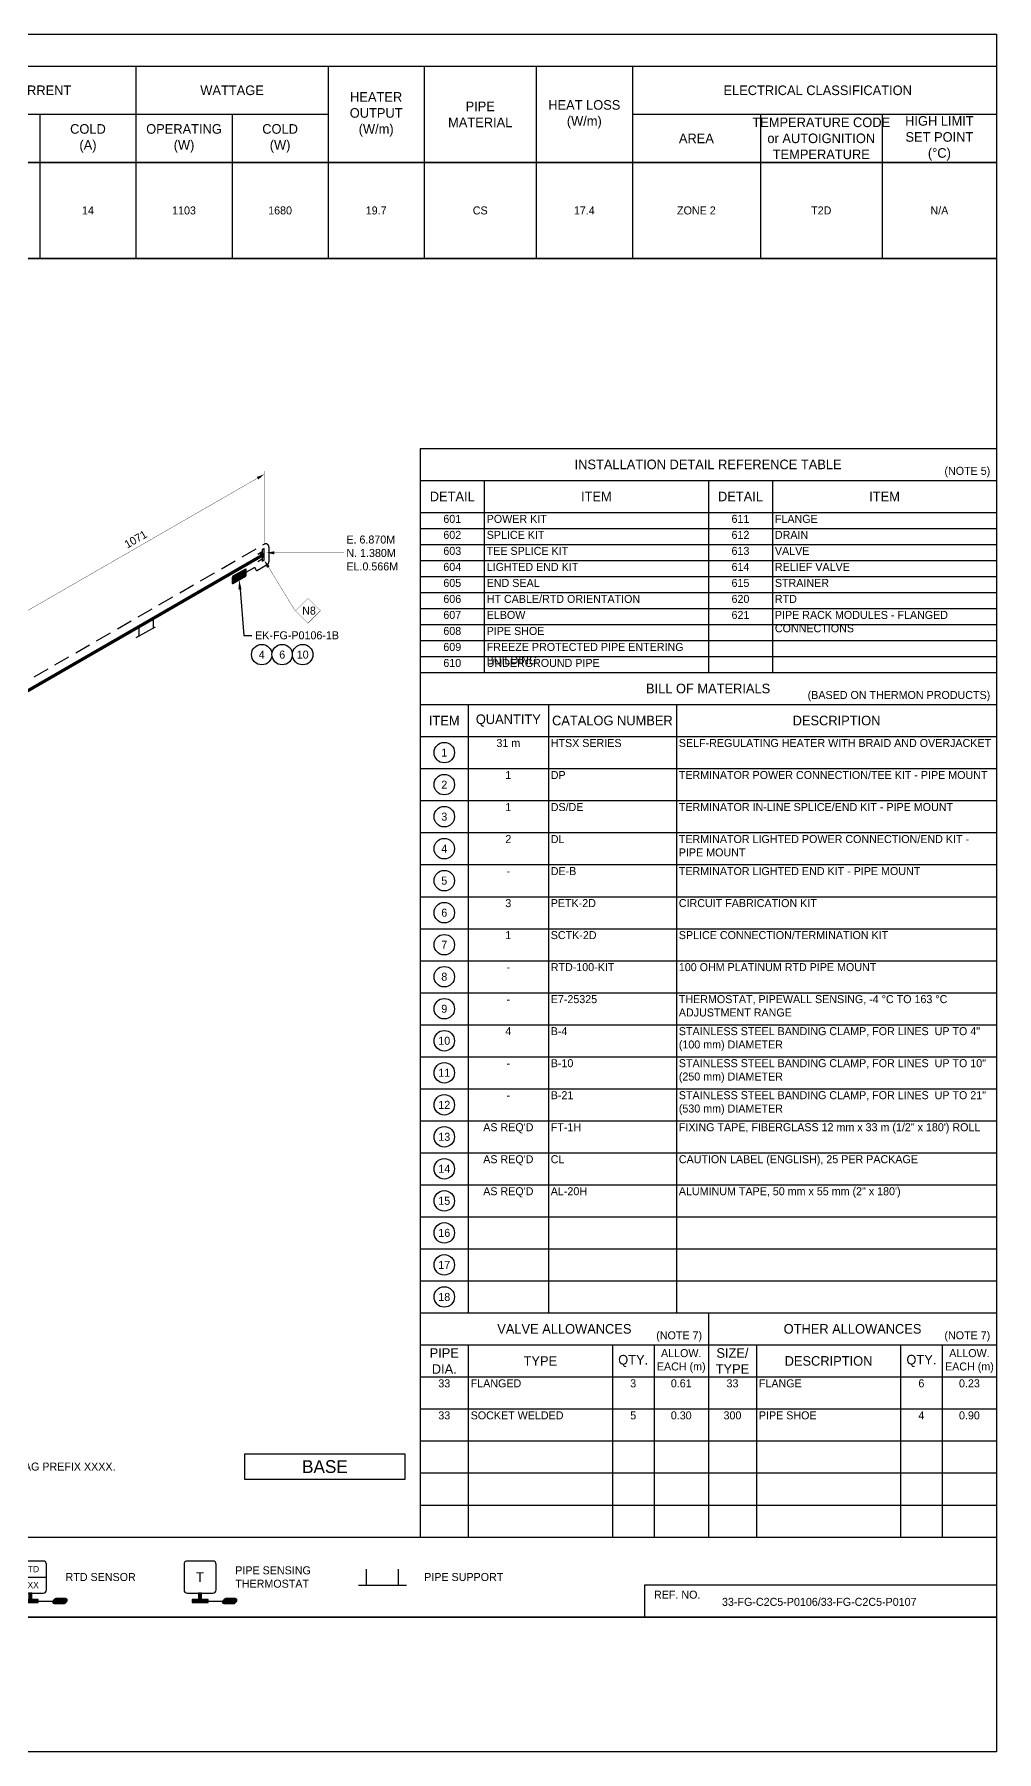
# Model space of a CAD drawing. Extents: x 0 to 844, y -42 to 494.
# Drawn here: x 543 to 844, y -42 to 494 of the extents above; entities that cross this region are included whole.
import ezdxf
from ezdxf import colors
from ezdxf.entities.mleader import LeaderData, LeaderLine
from ezdxf.enums import TextEntityAlignment as Align
from ezdxf.math import Vec2, Vec3

# ---------------------------------------------------------------- set-up
doc = ezdxf.new("R2010")
doc.units = 0
doc.header["$LTSCALE"] = 10
doc.header["$MEASUREMENT"] = 0
doc.linetypes.add('DASHED', pattern=[0.75, 0.5, -0.25])
doc.layers.get('Defpoints').update_dxf_attribs({"color": 9})
for name, color, linetype in [('DIMENSION', 2, 'Continuous'), ('HEAT_TRACE', 3, 'DASHED'), ('PIPE', 7, 'Continuous'), ('SYMBOL-3', 3, 'Continuous'), ('TABLE-1', 1, 'Continuous'), ('TABLE-7', 7, 'Continuous'), ('TEXT-2', 2, 'Continuous'), ('TEXT2', 40, 'Continuous'), ('TITLE', 7, 'Continuous'), ('WELDS', 7, 'Continuous'), ('Wipeout', 7, 'Continuous')]:
    doc.layers.add(name, color=color, linetype=linetype)
doc.styles.add('framdcn', font='', dxfattribs={"height": 2.4})
doc.styles.add('Scovan Elec', font='')
doc.styles.add('Scovan Standard', font='', dxfattribs={"height": 2.5})
doc.styles.get("Standard").update_dxf_attribs({"font": ''})
doc.styles.get('framdcn').set_extended_font_data('Franklin Gothic Medium Cond')
doc.styles.get('Scovan Elec').set_extended_font_data('Franklin Gothic Medium Cond')
doc.styles.get('Scovan Standard').set_extended_font_data('Franklin Gothic Medium Cond')
doc.styles.get('Standard').set_extended_font_data('Franklin Gothic Medium Cond')

# ---------------------------------------------------------------- blocks, each defined once
blk = doc.blocks.new('*T19')
at = {"layer": 'TABLE-7', "color": 0, "linetype": 'ByBlock', "lineweight": -2, "transparency": 16777216}
for p, q in [((0, 0), (843.77, 0)), ((0, 0), (0, -30)), ((65, 0), (65, -30)), ((135, 0), (135, -30)), ((160, 0), (160, -30)), ((200, 0), (200, -30)), ((225, 0), (225, -30)), ((255, 0), (255, -30)), ((285, 0), (285, -30)), ((315, 0), (315, -30)), ((345, 0), (345, -30)), ((435, 0), (435, -30)), ((465, 0), (465, -30)), ((495, 0), (495, -30)), ((515, 0), (515, -30)), ((545, 0), (545, -30)), ((575, 0), (575, -30)), ((605, 0), (605, -30)), ((635, 0), (635, -30)), ((665, 0), (665, -30)), ((700, 0), (700, -30)), ((730, 0), (730, -30)), ((770, 0), (770, -30)), ((808, 0), (808, -30)), ((843.77, 0), (843.77, -30)), ((65, -10), (465, -10)), ((65, -20), (465, -20)), ((0, -30), (843.77, -30))]:
    blk.add_line(p, q, dxfattribs=at)
blk = doc.blocks.new('*U14')
at = {"layer": 'SYMBOL-3'}
h = blk.add_hatch(color=256, dxfattribs=at)
h.dxf.hatch_style = 1
h.paths.add_polyline_path([(434.5, 56.79, 0.414214), (434, 56.29), (434, 52.79, 0.414214), (434.5, 52.29), (443.5, 52.29, 0.414214), (444, 52.79), (444, 56.29, 0.414214), (443.5, 56.79)])
h = blk.add_hatch(color=256, dxfattribs=at)
h.dxf.hatch_style = 1
h.paths.add_polyline_path([(489.13, 56.79), (488.39, 56.05), (488.58, 55.66), (488.7, 55.29), (488.77, 54.92), (488.79, 54.54), (488.77, 54.15), (488.7, 53.78), (488.58, 53.42), (488.39, 53.02), (489.13, 52.29), (497.5, 52.29, 0.414214), (498, 52.79), (498, 56.29, 0.414214), (497.5, 56.79)])
h = blk.add_hatch(color=256, dxfattribs=at)
h.dxf.hatch_style = 1
h.paths.add_polyline_path([(190.5, 47.54), (190.5, 49.54), (189.5, 49.54), (189.5, 47.54), (187.5, 47.54), (187.5, 46.54), (192.5, 46.54), (192.5, 47.54)])
h = blk.add_hatch(color=256, dxfattribs=at)
h.dxf.hatch_style = 1
h.paths.add_polyline_path([(259.5, 47.54), (257.5, 47.54), (257.5, 46.54), (262.5, 46.54), (262.5, 47.54), (260.5, 47.54), (260.5, 49.54), (259.5, 49.54)])
h = blk.add_hatch(color=256, dxfattribs=at)
h.dxf.hatch_style = 1
h.paths.add_polyline_path([(541.5, 47.54), (539.5, 47.54), (539.5, 46.54), (544.5, 46.54), (544.5, 47.54), (542.5, 47.54), (542.5, 49.54), (541.5, 49.54)])
h = blk.add_hatch(color=256, dxfattribs=at)
h.dxf.hatch_style = 1
h.paths.add_polyline_path([(594.5, 47.54), (592.5, 47.54), (592.5, 46.54), (597.5, 46.54), (597.5, 47.54), (595.5, 47.54), (595.5, 49.54), (594.5, 49.54)])
h = blk.add_hatch(color=256, dxfattribs=at)
h.dxf.hatch_style = 1
h.paths.add_polyline_path([(552.53, 46.29, 0.414214), (553.03, 46.79, 1), (553.03, 47.79), (549.94, 47.79, 0.414214), (549.44, 47.29, 1), (549.44, 46.29)])
h = blk.add_hatch(color=256, dxfattribs=at)
h.dxf.hatch_style = 1
h.paths.add_polyline_path([(605.53, 46.29, 0.414214), (606.03, 46.79, 1), (606.03, 47.79), (602.94, 47.79, 0.414214), (602.44, 47.29, 1), (602.44, 46.29)])
at = {"layer": 'Defpoints'}
for points in [[(434, 56.29), (434, 52.79, 0.414214), (434.5, 52.29), (443.5, 52.29, 0.414214), (444, 52.79), (444, 56.29, 0.414214), (443.5, 56.79), (434.5, 56.79, 0.414214)], [(488, 56.29), (488, 52.79, 0.414214), (488.5, 52.29), (497.5, 52.29, 0.414214), (498, 52.79), (498, 56.29, 0.414214), (497.5, 56.79), (488.5, 56.79, 0.414214)], [(549.59, 47.64), (549.09, 47.14, 0.668179), (549.44, 46.29), (552.53, 46.29, 0.198912), (552.88, 46.43), (553.38, 46.93, 0.668179), (553.03, 47.79), (549.94, 47.79, 0.198912)], [(602.59, 47.64), (602.09, 47.14, 0.668179), (602.44, 46.29), (605.53, 46.29, 0.198912), (605.88, 46.43), (606.38, 46.93, 0.668179), (606.03, 47.79), (602.94, 47.79, 0.198912)]]:
    blk.add_lwpolyline(points, format="xyb", close=True, dxfattribs=at)
for points in [[(189.5, 49.54), (189.5, 47.54), (187.5, 47.54), (187.5, 46.54), (192.5, 46.54), (192.5, 47.54), (190.5, 47.54), (190.5, 49.54)], [(259.5, 49.54), (259.5, 47.54), (257.5, 47.54), (257.5, 46.54), (262.5, 46.54), (262.5, 47.54), (260.5, 47.54), (260.5, 49.54)], [(541.5, 49.54), (541.5, 47.54), (539.5, 47.54), (539.5, 46.54), (544.5, 46.54), (544.5, 47.54), (542.5, 47.54), (542.5, 49.54)], [(594.5, 49.54), (594.5, 47.54), (592.5, 47.54), (592.5, 46.54), (597.5, 46.54), (597.5, 47.54), (595.5, 47.54), (595.5, 49.54)]]:
    blk.add_lwpolyline(points, close=True, dxfattribs=at)
at = {"layer": 'HEAT_TRACE', "linetype": 'DASHED'}
blk.add_line((114, 54.54), (134, 54.54), dxfattribs=at)
at = {"layer": 'PIPE'}
for p, q in [((647, 52.04), (647, 57.04)), ((657, 52.04), (657, 57.04)), ((644.5, 52.04), (659.5, 52.04))]:
    blk.add_line(p, q, dxfattribs=at)
at = {"layer": 'PIPE', "const_width": 0.95}
blk.add_lwpolyline([(64, 54.54), (84, 54.54)], dxfattribs=at)
at = {"layer": 'SYMBOL-3'}
for p, q in [((188, 59.81), (188, 61.81)), ((192, 59.81), (192, 61.81)), ((309.23, 55.88), (310.77, 55.88)), ((537, 54.54), (547, 54.54)), ((309.23, 53.19), (310.77, 53.19)), ((544.5, 47.04), (549.01, 47.04)), ((597.5, 47.04), (602.01, 47.04))]:
    blk.add_line(p, q, dxfattribs=at)
for points in [[(185, 58.54), (185, 50.54, 0.414214), (186, 49.54), (194, 49.54, 0.414214), (195, 50.54), (195, 58.54, 0.414214), (194, 59.54), (186, 59.54, 0.414214)], [(255, 58.54), (255, 50.54, 0.414214), (256, 49.54), (264, 49.54, 0.414214), (265, 50.54), (265, 58.54, 0.414214), (264, 59.54), (256, 59.54, 0.414214)], [(537, 58.54), (537, 50.54, 0.414214), (538, 49.54), (546, 49.54, 0.414214), (547, 50.54), (547, 58.54, 0.414214), (546, 59.54), (538, 59.54, 0.414214)], [(590, 58.54), (590, 50.54, 0.414214), (591, 49.54), (599, 49.54, 0.414214), (600, 50.54), (600, 58.54, 0.414214), (599, 59.54), (591, 59.54, 0.414214)], [(305.27, 52.69), (308.73, 52.69, 0.414214), (309.23, 53.19), (309.23, 55.88, 0.414214), (308.73, 56.38), (305.27, 56.38, 0.414214), (304.77, 55.88), (304.77, 53.19, 0.414214)], [(311.27, 52.69), (314.73, 52.69, 0.414214), (315.23, 53.19), (315.23, 55.88, 0.414214), (314.73, 56.38), (311.27, 56.38, 0.414214), (310.77, 55.88), (310.77, 53.19, 0.414214)], [(364, 56.29), (364, 52.79, 0.414214), (364.5, 52.29), (373.5, 52.29, 0.414214), (374, 52.79), (374, 56.29, 0.414214), (373.5, 56.79), (364.5, 56.79, 0.414214)]]:
    blk.add_lwpolyline(points, format="xyb", close=True, dxfattribs=at)
at = {"layer": 'TABLE-1'}
blk.add_lwpolyline([(0, 67.04), (843.77, 67.04)], dxfattribs=at)
at = {"layer": 'TEXT-2'}
for s, height, p in [('P', 3, (190, 54.54)), ('S', 3, (260, 54.54)), ('RTD', 2, (542, 57.04)), ('T', 3, (595, 54.54)), ('XXX', 2, (542, 52.04))]:
    blk.add_text(s, height=height, rotation=360, dxfattribs=at).set_placement(p, align=Align.MIDDLE)
at = {"layer": 'TEXT-2', "attachment_point": 4, "style": 'Scovan Elec'}
for s, insert, char_height in [('{\\LLEGEND}', (30, 54.54), 3), ('PIPE', (89, 54.54), 2.5), ('HEAT TRACE CABLE', (139, 54.54), 2.5), ('POWER CONNECTION KIT', (201, 54.54), 2.5), ('SPLICE KIT', (271, 54.54), 2.5), ('QUICK CONNECT', (321, 54.54), 2.5), ('COLD LEAD CONNECTION', (380, 54.54), 2.5), ('END SEAL', (450, 54.54), 2.5), ('LIGHTED\\PEND SEAL', (504, 54.54), 2.5), ('RTD SENSOR', (553, 54.54), 2.5), ('PIPE SENSING\\PTHERMOSTAT', (606, 54.54), 2.5), ('PIPE SUPPORT', (665, 54.54), 2.5)]:
    blk.add_mtext(s, dxfattribs=dict(at, insert=insert, char_height=char_height))
blk.add_wipeout([(485.56, 57.57), (485.18, 57.53), (484.81, 57.43), (484.45, 57.29), (484.12, 57.11), (483.81, 56.88), (483.53, 56.62), (483.29, 56.32), (483.08, 56), (482.92, 55.66), (482.8, 55.29), (482.73, 54.92), (482.71, 54.54), (482.73, 54.15), (482.8, 53.78), (482.92, 53.42), (483.08, 53.07), (483.29, 52.75), (483.53, 52.45), (483.81, 52.19), (484.12, 51.97), (484.45, 51.78), (484.81, 51.64), (485.18, 51.55), (485.56, 51.5), (485.94, 51.5), (486.32, 51.55), (486.69, 51.64), (487.05, 51.78), (487.38, 51.97), (487.69, 52.19), (487.97, 52.45), (488.21, 52.75), (488.42, 53.07), (488.58, 53.42), (488.7, 53.78), (488.77, 54.15), (488.79, 54.54), (488.77, 54.92), (488.7, 55.29), (488.58, 55.66), (488.42, 56), (488.21, 56.32), (487.97, 56.62), (487.69, 56.88), (487.38, 57.11), (487.05, 57.29), (486.69, 57.43), (486.32, 57.53), (485.94, 57.57)]).dxf.layer = 'Wipeout'
at = {"layer": 'Defpoints'}
for p, q in [((489.13, 56.79), (488.39, 56.04)), ((488.39, 53.03), (489.13, 52.29))]:
    blk.add_line(p, q, dxfattribs=at)
at = {"layer": 'SYMBOL-3', "color": 2}
for p, q in [((482.74, 57.55), (484.16, 56.13)), ((488.76, 57.55), (487.34, 56.13)), ((484.16, 52.94), (482.74, 51.52)), ((487.34, 52.94), (488.76, 51.52))]:
    blk.add_line(p, q, dxfattribs=at)
blk.add_circle((485.75, 54.54), 2.25, dxfattribs=at)
blk = doc.blocks.new('ShopNotes')
at = {"layer": 'TEXT-2', "insert": (1, 3), "char_height": 2.5, "attachment_point": 7, "style": 'Scovan Elec'}
blk.add_mtext_dynamic_manual_height_columns('\\pxsm1.5;{\\H1.2x;\\LSHOP NOTES:\\P\\pi-3,l3,s*,t3;}1.^IALL ITEMS ON THIS MODULE (EXCLUDING MANUAL VALVES) INCLUDE THE TAG PREFIX XXXX.', width=175, gutter_width=10, heights=[0], dxfattribs=at)
blk = doc.blocks.new('block91')
at = {"layer": 'PIPE', "linetype": 'ByBlock', "const_width": 1, "flags": 128}
for points in [[(88.3, 51), (52, 30)], [(52, 30), (0, 0)]]:
    blk.add_lwpolyline(points, dxfattribs=at)
at = {"flags": 1}
for tag in ['Tag', 'UCI', 'Pipe Ref', 'Description', 'Key']:
    blk.add_attdef(tag, (0, 0), '', height=1, dxfattribs=at)
blk = doc.blocks.new('block92')
at = {"layer": 'PIPE', "linetype": 'ByBlock', "flags": 128}
for points in [[(-6, -3.4), (0, 0)], [(-5.2, 0), (-5.2, -3)], [(-0.7, 2.6), (-0.7, -0.4)]]:
    blk.add_lwpolyline(points, dxfattribs=at)
at = {"flags": 1}
for tag in ['Tag', 'UCI', 'Pipe Ref', 'Description', 'Key']:
    blk.add_attdef(tag, (0, 0), '', height=1, dxfattribs=at)
blk = doc.blocks.new('block93')
at = {"layer": 'PIPE', "linetype": 'ByBlock', "flags": 128}
for points in [[(0, 1.1), (-1.4, 0.3)], [(0.6, 2.2), (0, 1.8)], [(0, 1.8), (0, 0)], [(0, 0), (0, -1.8)], [(0.6, -1.4), (0.6, 2.2)], [(0, -1.2), (-1.4, -2)], [(0, -1.8), (0.6, -1.4)]]:
    blk.add_lwpolyline(points, dxfattribs=at)
at = {"flags": 1}
for tag in ['Tag', 'UCI', 'Pipe Ref', 'Description', 'Key']:
    blk.add_attdef(tag, (0, 0), '', height=1, dxfattribs=at)
blk = doc.blocks.new('block137')
at = {"layer": 'WELDS'}
h = blk.add_hatch(color=256, dxfattribs=at)
edge = h.paths.add_edge_path(flags=0)
edge.add_arc((0, 0), 0.8, 0, 360)
at = {"flags": 1}
for tag in ['Tag', 'UCI', 'Pipe Ref', 'Description', 'Key']:
    blk.add_attdef(tag, (0, 0), '', height=1, dxfattribs=at)
blk = doc.blocks.new('Heat_Trace_Design_Data_2')
at = {"layer": 'TEXT-2', "style": 'Scovan Elec'}
blk.add_attdef('PNL#-CKT#_2', text='', height=2.5, dxfattribs=at).set_placement((32.5, -5), align=Align.MIDDLE)
for tag, p in [('TRACE#_2', (100, -5)), ('INSU.THK_2', (147.5, -5)), ('INSU.CODE_2', (180, -5)), ('INSU.SIZE_2', (212.5, -5)), ('MIN.TEMP_2', (240, -5)), ('STARTUP.TEMP_2', (270, -5)), ('EXP.TEMP_2', (300, -5)), ('MAINT.TEMP_2', (330, -5)), ('CABLE.TYPE_2', (390, -5)), ('CABLE.LENGTH_2', (450, -5)), ('SUPPLY.VOLT_2', (480, -5)), ('HT.RATIO_2', (505, -5)), ('OPER.CURRENT_2', (530, -5)), ('COLD.CURRENT_2', (560, -5)), ('OPER.WATT_2', (590, -5)), ('COLD.WATT_2', (620, -5)), ('HEATER.OUTPUT_2', (650, -5)), ('PIPE.MAT_2', (682.5, -5)), ('HEAT.LOSS_2', (715, -5)), ('AREA.CLASS_2', (750, -5)), ('TEMPERATURE.CODE_2', (789, -5)), ('HI.LIMIT.SET.PT_2', (825.89, -5))]:
    blk.add_attdef(tag, text='', height=2.5, dxfattribs=at).set_placement(p, align=Align.MIDDLE_CENTER)
blk = doc.blocks.new('block27')
at = {"layer": 'TEXT2'}
blk.add_hatch(color=256, dxfattribs=at).paths.add_polyline_path([(0.001, 0.001), (1.701, -1.799), (0.801, -2.299)])
at = {"layer": 'TEXT2', "linetype": 'ByBlock', "const_width": 0.1, "flags": 128}
blk.add_lwpolyline([(9.6, -15.7), (0, 0)], dxfattribs=at)
blk = doc.blocks.new('block28')
at = {"layer": 'TEXT2'}
blk.add_hatch(color=256, dxfattribs=at).paths.add_polyline_path([(0.001, 0.001), (2.401, 0.501), (2.401, -0.499)])
at = {"layer": 'TEXT2', "linetype": 'ByBlock', "const_width": 0.1, "flags": 128}
blk.add_lwpolyline([(24.2, 0), (0, 0)], dxfattribs=at)
blk = doc.blocks.new('block29')
at = {"layer": 'TEXT2', "style": 'framdcn'}
for s, p in [('E. 6.870M', (0, 0)), ('N. 1.380M', (0, -4.2)), ('EL.0.566M', (0, -8.4))]:
    blk.add_text(s, height=2.5, dxfattribs=at).set_placement(p)
blk = doc.blocks.new('*T162')
at = {"layer": 'TABLE-7', "color": 0, "linetype": 'ByBlock', "lineweight": -2, "transparency": 16777216}
for p, q in [((0, 0), (90, 0)), ((0, 0), (0, -50)), ((15, 0), (15, -50)), ((60, 0), (60, -50)), ((73, 0), (73, -50)), ((90, 0), (90, -50)), ((0, -10), (90, -10)), ((0, -20), (90, -20)), ((0, -30), (90, -30)), ((0, -40), (90, -40)), ((0, -50), (90, -50))]:
    blk.add_line(p, q, dxfattribs=at)
at = {"layer": 'TABLE-7', "color": 2, "transparency": 16777216, "char_height": 2.5, "width": 11.5, "attachment_point": 2, "style": 'Scovan Elec'}
for s, insert in [('3', (66.5, -0.75)), ('5', (66.5, -10.75))]:
    blk.add_mtext(s, dxfattribs=dict(at, insert=insert))
blk = doc.blocks.new('*T163')
at = {"layer": 'TABLE-7', "color": 0, "linetype": 'ByBlock', "lineweight": -2, "transparency": 16777216}
for p, q in [((0, 0), (90, 0)), ((0, 0), (0, -50)), ((15, 0), (15, -50)), ((60, 0), (60, -50)), ((73, 0), (73, -50)), ((90, 0), (90, -50)), ((0, -10), (90, -10)), ((0, -20), (90, -20)), ((0, -30), (90, -30)), ((0, -40), (90, -40)), ((0, -50), (90, -50))]:
    blk.add_line(p, q, dxfattribs=at)
at = {"layer": 'TABLE-7', "color": 2, "transparency": 16777216, "char_height": 2.5, "width": 11.5, "attachment_point": 2, "style": 'Scovan Elec'}
for s, insert in [('6', (66.5, -0.75)), ('4', (66.5, -10.75))]:
    blk.add_mtext(s, dxfattribs=dict(at, insert=insert))
blk = doc.blocks.new('*U165')
at = {"layer": 'Defpoints'}
blk.add_point((0, 0), dxfattribs=at)
at = {"layer": 'TEXT-2', "insert": (15.75, -0.75), "char_height": 2.5, "attachment_point": 1, "style": 'Scovan Elec'}
blk.add_mtext('PIPE SHOE', dxfattribs=at)
at = {"layer": 'TEXT-2', "style": 'Scovan Elec'}
for tag, p in [('SIZE', (7.5, -0.75)), ('ALLOWANCE', (81.5, -0.75))]:
    blk.add_attdef(tag, text='', height=2.5, dxfattribs=at).set_placement(p, align=Align.TOP_CENTER)
blk = doc.blocks.new('*U164')
at = {"layer": 'Defpoints'}
blk.add_point((0, 0), dxfattribs=at)
at = {"layer": 'TEXT-2', "insert": (15.75, -0.75), "char_height": 2.5, "attachment_point": 1, "style": 'Scovan Elec'}
blk.add_mtext('SOCKET WELDED', dxfattribs=at)
at = {"layer": 'TEXT-2', "style": 'Scovan Elec'}
for tag, p in [('SIZE', (7.5, -0.75)), ('ALLOWANCE', (81.5, -0.75))]:
    blk.add_attdef(tag, text='', height=2.5, dxfattribs=at).set_placement(p, align=Align.TOP_CENTER)
blk = doc.blocks.new('*T166')
at = {"layer": 'TABLE-7', "color": 0, "linetype": 'ByBlock', "lineweight": -2, "transparency": 16777216}
for p, q in [((0, 0), (90, 0)), ((0, 0), (0, -60)), ((20, 0), (20, -60)), ((90, 0), (90, -60)), ((90, 0), (180, 0)), ((90, 0), (90, -60)), ((110, 0), (110, -60)), ((180, 0), (180, -60)), ((0, -10), (90, -10)), ((90, -10), (180, -10)), ((0, -15), (90, -15)), ((90, -15), (180, -15)), ((0, -20), (90, -20)), ((90, -20), (180, -20)), ((0, -25), (90, -25)), ((90, -25), (180, -25)), ((0, -30), (90, -30)), ((90, -30), (180, -30)), ((0, -35), (90, -35)), ((90, -35), (180, -35)), ((0, -40), (90, -40)), ((90, -40), (180, -40)), ((0, -45), (90, -45)), ((90, -45), (180, -45)), ((0, -50), (90, -50)), ((90, -50), (180, -50)), ((0, -55), (90, -55)), ((90, -55), (180, -55)), ((0, -60), (90, -60)), ((90, -60), (180, -60))]:
    blk.add_line(p, q, dxfattribs=at)
at = {"layer": 'TABLE-7', "color": 2, "transparency": 16777216, "style": 'Scovan Elec'}
for s, insert, char_height, width, attachment_point in [('DETAIL', (10, -5), 3, 19, 5), ('ITEM', (55, -5), 3, 69, 5), ('DETAIL', (100, -5), 3, 19, 5), ('ITEM', (145, -5), 3, 69, 5), ('601', (10, -10.75), 2.5, 18.5, 2), ('POWER KIT', (20.75, -10.75), 2.5, 68.5, 1), ('611', (100, -10.75), 2.5, 18.5, 2), ('FLANGE', (110.75, -10.75), 2.5, 68.5, 1), ('602', (10, -15.75), 2.5, 18.5, 2), ('SPLICE KIT', (20.75, -15.75), 2.5, 68.5, 1), ('612', (100, -15.75), 2.5, 18.5, 2), ('DRAIN', (110.75, -15.75), 2.5, 68.5, 1), ('603', (10, -20.75), 2.5, 18.5, 2), ('TEE SPLICE KIT', (20.75, -20.75), 2.5, 68.5, 1), ('613', (100, -20.75), 2.5, 18.5, 2), ('VALVE', (110.75, -20.75), 2.5, 68.5, 1), ('604', (10, -25.75), 2.5, 18.5, 2), ('LIGHTED END KIT', (20.75, -25.75), 2.5, 68.5, 1), ('614', (100, -25.75), 2.5, 18.5, 2), ('RELIEF VALVE', (110.75, -25.75), 2.5, 68.5, 1), ('605', (10, -30.75), 2.5, 18.5, 2), ('END SEAL', (20.75, -30.75), 2.5, 68.5, 1), ('615', (100, -30.75), 2.5, 18.5, 2), ('STRAINER', (110.75, -30.75), 2.5, 68.5, 1), ('606', (10, -35.75), 2.5, 18.5, 2), ('HT CABLE/RTD ORIENTATION', (20.75, -35.75), 2.5, 68.5, 1), ('620', (100, -35.75), 2.5, 18.5, 2), ('RTD', (110.75, -35.75), 2.5, 68.5, 1), ('607', (10, -40.75), 2.5, 18.5, 2), ('ELBOW', (20.75, -40.75), 2.5, 68.5, 1), ('621', (100, -40.75), 2.5, 18.5, 2), ('PIPE RACK MODULES - FLANGED CONNECTIONS', (110.75, -40.75), 2.5, 68.5, 1), ('608', (10, -45.75), 2.5, 18.5, 2), ('PIPE SHOE', (20.75, -45.75), 2.5, 68.5, 1), ('609', (10, -50.75), 2.5, 18.5, 2), ('FREEZE PROTECTED PIPE ENTERING BUILDING', (20.75, -50.75), 2.5, 68.5, 1), ('610', (10, -55.75), 2.5, 18.5, 2), ('UNDERGROUND PIPE', (20.75, -55.75), 2.5, 68.5, 1)]:
    blk.add_mtext(s, dxfattribs=dict(at, insert=insert, char_height=char_height, width=width, attachment_point=attachment_point))
blk = doc.blocks.new('*T167')
at = {"layer": 'TABLE-7', "color": 0, "linetype": 'ByBlock', "lineweight": -2, "transparency": 16777216}
for p, q in [((0, 0), (180, 0)), ((0, 0), (0, -190)), ((15, 0), (15, -190)), ((40, 0), (40, -190)), ((80, 0), (80, -190)), ((180, 0), (180, -190)), ((0, -10), (180, -10)), ((0, -20), (180, -20)), ((0, -30), (180, -30)), ((0, -40), (180, -40)), ((0, -50), (180, -50)), ((0, -60), (180, -60)), ((0, -70), (180, -70)), ((0, -80), (180, -80)), ((0, -90), (180, -90)), ((0, -100), (180, -100)), ((0, -110), (180, -110)), ((0, -120), (180, -120)), ((0, -130), (180, -130)), ((0, -140), (180, -140)), ((0, -150), (180, -150)), ((0, -160), (180, -160)), ((0, -170), (180, -170)), ((0, -180), (180, -180)), ((0, -190), (180, -190))]:
    blk.add_line(p, q, dxfattribs=at)
at = {"layer": 'TABLE-7', "color": 2, "transparency": 16777216, "style": 'Scovan Elec'}
for s, insert, char_height, width, attachment_point in [('ITEM', (7.5, -5), 3, 14, 5), ('QUANTITY', (27.5, -5), 3, 24, 5), ('CATALOG NUMBER', (60, -5), 3, 38.5, 5), ('DESCRIPTION', (130, -5), 3, 98.5, 5), ('31 m', (27.5, -10.75), 2.5, 23.5, 2), ('HTSX SERIES', (40.75, -10.75), 2.5, 38.5, 1), ('SELF-REGULATING HEATER WITH BRAID AND OVERJACKET', (80.75, -10.75), 2.5, 98.5, 1), ('1', (27.5, -20.75), 2.5, 23.5, 2), ('DP', (40.75, -20.75), 2.5, 38.5, 1), ('TERMINATOR POWER CONNECTION/TEE KIT - PIPE MOUNT', (80.75, -20.75), 2.5, 98.5, 1), ('1', (27.5, -30.75), 2.5, 23.5, 2), ('DS/DE', (40.75, -30.75), 2.5, 38.5, 1), ('TERMINATOR IN-LINE SPLICE/END KIT - PIPE MOUNT', (80.75, -30.75), 2.5, 98.5, 1), ('2', (27.5, -40.75), 2.5, 23.5, 2), ('DL', (40.75, -40.75), 2.5, 38.5, 1), ('TERMINATOR LIGHTED POWER CONNECTION/END KIT - PIPE MOUNT', (80.75, -40.75), 2.5, 98.5, 1), ('-', (27.5, -50.75), 2.5, 23.5, 2), ('DE-B', (40.75, -50.75), 2.5, 38.5, 1), ('TERMINATOR LIGHTED END KIT - PIPE MOUNT', (80.75, -50.75), 2.5, 98.5, 1), ('3', (27.5, -60.75), 2.5, 23.5, 2), ('PETK-2D', (40.75, -60.75), 2.5, 38.5, 1), ('CIRCUIT FABRICATION KIT', (80.75, -60.75), 2.5, 98.5, 1), ('1', (27.5, -70.75), 2.5, 23.5, 2), ('SCTK-2D', (40.75, -70.75), 2.5, 38.5, 1), ('SPLICE CONNECTION/TERMINATION KIT', (80.75, -70.75), 2.5, 98.5, 1), ('-', (27.5, -80.75), 2.5, 23.5, 2), ('RTD-100-KIT', (40.75, -80.75), 2.5, 38.5, 1), ('100 OHM PLATINUM RTD PIPE MOUNT', (80.75, -80.75), 2.5, 98.5, 1), ('E7-25325', (40.75, -90.75), 2.5, 38.5, 1), ('THERMOSTAT, PIPEWALL SENSING, -4 %%DC TO 163 %%DC ADJUSTMENT RANGE', (80.75, -90.75), 2.5, 98.5, 1), ('-', (27.5, -90.75), 2.5, 23.5, 2), ('4', (27.5, -100.75), 2.5, 23.5, 2), ('B-4', (40.75, -100.75), 2.5, 38.5, 1), ('STAINLESS STEEL BANDING CLAMP, FOR LINES  UP TO 4" (100 mm) DIAMETER', (80.75, -100.75), 2.5, 98.5, 1), ('-', (27.5, -110.75), 2.5, 23.5, 2), ('B-10', (40.75, -110.75), 2.5, 38.5, 1), ('STAINLESS STEEL BANDING CLAMP, FOR LINES  UP TO 10" (250 mm) DIAMETER', (80.75, -110.75), 2.5, 98.5, 1), ('-', (27.5, -120.75), 2.5, 23.5, 2), ('B-21', (40.75, -120.75), 2.5, 38.5, 1), ('STAINLESS STEEL BANDING CLAMP, FOR LINES  UP TO 21" (530 mm) DIAMETER', (80.75, -120.75), 2.5, 98.5, 1), ("AS REQ'D", (27.5, -130.75), 2.5, 23.5, 2), ('FT-1H', (40.75, -130.75), 2.5, 38.5, 1), ('FIXING TAPE, FIBERGLASS 12 mm x 33 m (1/2" x 180\') ROLL', (80.75, -130.75), 2.5, 98.5, 1), ("AS REQ'D", (27.5, -140.75), 2.5, 23.5, 2), ('CL', (40.75, -140.75), 2.5, 38.5, 1), ('CAUTION LABEL (ENGLISH), 25 PER PACKAGE', (80.75, -140.75), 2.5, 98.5, 1), ("AS REQ'D", (27.5, -150.75), 2.5, 23.5, 2), ('AL-20H', (40.75, -150.75), 2.5, 38.5, 1), ('ALUMINUM TAPE, 50 mm x 55 mm (2" x 180\')', (80.75, -150.75), 2.5, 98.5, 1)]:
    blk.add_mtext(s, dxfattribs=dict(at, insert=insert, char_height=char_height, width=width, attachment_point=attachment_point))
blk = doc.blocks.new('*U17')
blk.add_wipeout([(0, 3.2), (-0.4, 3.17), (-0.8, 3.1), (-1.18, 2.98), (-1.54, 2.8), (-1.88, 2.59), (-2.19, 2.33), (-2.47, 2.04), (-2.7, 1.71), (-2.9, 1.36), (-3.04, 0.99), (-3.14, 0.6), (-3.19, 0.2), (-3.19, -0.2), (-3.14, -0.6), (-3.04, -0.99), (-2.9, -1.36), (-2.7, -1.71), (-2.47, -2.04), (-2.19, -2.33), (-1.88, -2.59), (-1.54, -2.8), (-1.18, -2.98), (-0.8, -3.1), (-0.4, -3.17), (0, -3.2), (0.4, -3.17), (0.8, -3.1), (1.18, -2.98), (1.54, -2.8), (1.88, -2.59), (2.19, -2.33), (2.47, -2.04), (2.7, -1.71), (2.9, -1.36), (3.04, -0.99), (3.14, -0.6), (3.19, -0.2), (3.19, 0.2), (3.14, 0.6), (3.04, 0.99), (2.9, 1.36), (2.7, 1.71), (2.47, 2.04), (2.19, 2.33), (1.88, 2.59), (1.54, 2.8), (1.18, 2.98), (0.8, 3.1), (0.4, 3.17)]).dxf.layer = 'Wipeout'
blk.add_circle((0, 0), 3.2)
at = {"color": 2}
blk.add_attdef('TAG1', text='', height=2.5, dxfattribs=at).set_placement((0, 0), align=Align.MIDDLE)
blk.add_attdef('TAG2', text='', height=2.5, dxfattribs=at).set_placement((3, -3), align=Align.MIDDLE_LEFT)
blk = doc.blocks.new('*U174')
at = {"layer": 'Defpoints'}
blk.add_point((0, 0), dxfattribs=at)
at = {"layer": 'TEXT-2', "insert": (15.75, -0.75), "char_height": 2.5, "attachment_point": 1, "style": 'Scovan Elec'}
blk.add_mtext('FLANGED', dxfattribs=at)
at = {"layer": 'TEXT-2', "style": 'Scovan Elec'}
for tag, p in [('SIZE', (7.5, -0.75)), ('ALLOWANCE', (81.5, -0.75))]:
    blk.add_attdef(tag, text='', height=2.5, dxfattribs=at).set_placement(p, align=Align.TOP_CENTER)
blk = doc.blocks.new('*U175')
at = {"layer": 'Defpoints'}
blk.add_point((0, 0), dxfattribs=at)
at = {"layer": 'TEXT-2', "insert": (15.75, -0.75), "char_height": 2.5, "attachment_point": 1, "style": 'Scovan Elec'}
blk.add_mtext('FLANGE', dxfattribs=at)
at = {"layer": 'TEXT-2', "style": 'Scovan Elec'}
for tag, p in [('SIZE', (7.5, -0.75)), ('ALLOWANCE', (81.5, -0.75))]:
    blk.add_attdef(tag, text='', height=2.5, dxfattribs=at).set_placement(p, align=Align.TOP_CENTER)
blk = doc.blocks.new('*U172')
h = blk.add_hatch(color=256)
h.dxf.hatch_style = 1
edge = h.paths.add_edge_path()
edge.add_ellipse((1.95, 0.25), major_axis=(0.153, 0.265), ratio=0.57735, start_angle=225, end_angle=315)
edge.add_line((2.17, 0.37), (2.17, 2.13))
edge.add_ellipse((1.95, 2), major_axis=(0.153, 0.265), ratio=0.57735, start_angle=-45, end_angle=45)
edge.add_line((1.95, 2.25), (-1.95, 0))
edge.add_ellipse((-1.95, -0.25), major_axis=(0.153, 0.265), ratio=0.57735, start_angle=45, end_angle=135)
edge.add_line((-2.17, -0.37), (-2.17, -2.12))
edge.add_ellipse((-1.95, -2), major_axis=(0.153, 0.265), ratio=0.57735, start_angle=135, end_angle=225)
edge.add_line((-1.95, -2.25), (1.95, 0))
at = {"extrusion": (0, 0.816497, 0.57735)}
for p, q in [((1.95, 2.25), (-1.95, 0)), ((-1.95, -2.25), (1.95, 0)), ((2.17, 0.38), (2.17, 2.12)), ((-2.17, -0.38), (-2.17, -2.12))]:
    blk.add_line(p, q, dxfattribs=at)
for centre, start_param, end_param in [((-1.95, -0.25), 0.785398, 2.356194), ((1.95, 2), -0.785398, 0.785398), ((1.95, 0.25), 3.926991, 5.497787), ((-1.95, -2), 2.356194, 3.926991)]:
    blk.add_ellipse(centre, major_axis=(0.153, 0.265), ratio=0.57735, start_param=start_param, end_param=end_param)
blk = doc.blocks.new('*T179')
at = {"layer": 'TABLE-7', "color": 0, "linetype": 'ByBlock', "lineweight": -2, "transparency": 16777216}
for p, q in [((0, 0), (90, 0)), ((0, 0), (0, -60)), ((20, 0), (20, -60)), ((90, 0), (90, -60)), ((0, -10), (90, -10)), ((0, -15), (90, -15)), ((0, -20), (90, -20)), ((0, -25), (90, -25)), ((0, -30), (90, -30)), ((0, -35), (90, -35)), ((0, -40), (90, -40)), ((0, -45), (90, -45)), ((0, -50), (90, -50)), ((0, -55), (90, -55)), ((0, -60), (90, -60))]:
    blk.add_line(p, q, dxfattribs=at)
at = {"layer": 'TABLE-7', "color": 2, "transparency": 16777216, "style": 'Scovan Elec'}
for s, insert, char_height, width, attachment_point in [('DETAIL', (10, -5), 3, 19, 5), ('ITEM', (55, -5), 3, 69, 5), ('611', (10, -10.75), 2.5, 18.5, 2), ('FLANGE', (20.75, -10.75), 2.5, 68.5, 1), ('612', (10, -15.75), 2.5, 18.5, 2), ('DRAIN', (20.75, -15.75), 2.5, 68.5, 1), ('613', (10, -20.75), 2.5, 18.5, 2), ('VALVE', (20.75, -20.75), 2.5, 68.5, 1), ('614', (10, -25.75), 2.5, 18.5, 2), ('RELIEF VALVE', (20.75, -25.75), 2.5, 68.5, 1), ('615', (10, -30.75), 2.5, 18.5, 2), ('STRAINER', (20.75, -30.75), 2.5, 68.5, 1), ('620', (10, -35.75), 2.5, 18.5, 2), ('RTD', (20.75, -35.75), 2.5, 68.5, 1), ('621', (10, -40.75), 2.5, 18.5, 2), ('PIPE RACK MODULES - FLANGED CONNECTIONS', (20.75, -40.75), 2.5, 68.5, 1)]:
    blk.add_mtext(s, dxfattribs=dict(at, insert=insert, char_height=char_height, width=width, attachment_point=attachment_point))

msp = doc.modelspace()

# ---------------------------------------------------------------- hatches: boundary and pattern name
at = {"layer": 'DIMENSION'}
msp.add_hatch(color=256, dxfattribs=at).paths.add_polyline_path([(615, 356.9), (613.2, 355.3), (612.7, 356.1)])

# ---------------------------------------------------------------- linework, layer by layer
msp.add_lwpolyline([(843.77, 10), (733.77, 10), (733.77, 0)])
at = {"layer": 'DIMENSION', "linetype": 'ByBlock', "const_width": 0.1, "flags": 128}
for points in [[(615, 356.9), (518.3, 301.2)], [(615, 335.6), (615, 358)]]:
    msp.add_lwpolyline(points, dxfattribs=at)
at = {"layer": 'HEAT_TRACE'}
for p, q in [((523.71, 282.37), (615.01, 335.07)), ((616.51, 334.21), (616.51, 329.59)), ((609.39, 326.34), (611.76, 327.71)), ((612.36, 327.36), (612.36, 327.31)), ((612.96, 326.96), (616.01, 328.72))]:
    msp.add_line(p, q, dxfattribs=at)
for centre, radius, start, end in [((615.51, 334.21), 1, 0, 120), ((611.96, 327.36), 0.4, 0, 120), ((612.76, 327.31), 0.4, 180, 300), ((615.51, 329.59), 1, 300, 0)]:
    msp.add_arc(centre, radius, start, end, dxfattribs=at)
at = {"layer": 'SYMBOL-3'}
msp.add_lwpolyline([(609, 43), (609, 51), (659, 51), (659, 43)], close=True, dxfattribs=at)
at = {"layer": 'TABLE-1'}
msp.add_line((753.77, 355), (753.77, 295), dxfattribs=at)
for points in [[(843.77, 484.34), (0, 484.34)], [(635, 469.34), (515, 469.34)], [(843.77, 469.34), (730, 469.34)], [(843.77, 454.34), (0, 454.34)], [(843.77, 424.34), (0, 424.34)], [(663.77, 365), (663.77, 295)], [(663.77, 365), (843.77, 365)], [(663.77, 355), (843.77, 355)], [(663.77, 295), (663.77, 95)], [(663.77, 295), (843.77, 295)], [(663.77, 285), (843.77, 285)], [(663.77, 85), (843.77, 85)], [(663.77, 75), (843.77, 75)]]:
    msp.add_lwpolyline(points, dxfattribs=at)
at = {"layer": 'TABLE-7'}
for p, q in [((678.77, 84.96), (678.77, 75)), ((723.77, 84.96), (723.77, 75)), ((736.77, 84.96), (736.77, 75)), ((768.77, 84.96), (768.77, 75)), ((813.77, 84.96), (813.77, 75)), ((826.77, 84.96), (826.77, 75))]:
    msp.add_line(p, q, dxfattribs=at)
for points in [[(575, 484.34), (575, 454.34)], [(635, 484.34), (635, 454.34)], [(665, 484.34), (665, 454.34)], [(700, 484.34), (700, 454.34)], [(730, 484.34), (730, 454.34)], [(545, 469.34), (545, 454.34)], [(605, 469.34), (605, 454.34)], [(770, 469.34), (770, 454.34)], [(808, 469.34), (808, 454.34)]]:
    msp.add_lwpolyline(points, dxfattribs=at)
at = {"layer": 'TEXT2', "linetype": 'ByBlock', "const_width": 0.1, "flags": 128}
msp.add_lwpolyline([(628.7, 318.2), (632.6, 314.3), (628.7, 310.4), (624.8, 314.3), (628.7, 318.2)], close=True, dxfattribs=at)
at = {"layer": 'TITLE'}
for points in [[(0, 494.34), (843.77, 494.34), (843.77, 0), (0, 0)], [(0, 0), (843.77, 0), (843.77, -42.04), (0, -42.04)]]:
    msp.add_lwpolyline(points, close=True, dxfattribs=at)

# ---------------------------------------------------------------- block references
for name, p in [('*T19', (0, 454.34)), ('*T166', (663.77, 355)), ('*T179', (753.77, 355)), ('*T167', (663.77, 285)), ('ShopNotes', (404.53, 42))]:
    msp.add_blockref(name, p)
for name, p, values in [('*U174', (663.77, 75), {'SIZE': '33', 'ALLOWANCE': '0.61'}), ('*U175', (753.77, 75), {'SIZE': '33', 'ALLOWANCE': '0.23'}), ('*U164', (663.77, 65), {'SIZE': '33', 'ALLOWANCE': '0.30'}), ('*U165', (753.77, 65), {'SIZE': '300', 'ALLOWANCE': '0.90'})]:
    msp.add_blockref(name, p).add_auto_attribs(values)
at = {"layer": 'HEAT_TRACE'}
msp.add_blockref('Heat_Trace_Design_Data_2', (0, 444.34), dxfattribs=at).add_auto_attribs({'PNL#-CKT#_2': 'HTPI01-CCT7/21', 'TRACE#_2': 'HT-FG-P0106-1B', 'INSU.THK_2': '38', 'INSU.CODE_2': 'MF', 'INSU.SIZE_2': '32', 'MIN.TEMP_2': '-40', 'STARTUP.TEMP_2': '-40', 'EXP.TEMP_2': '100', 'MAINT.TEMP_2': '10', 'CABLE.TYPE_2': 'HTSX 6-1-0J', 'CABLE.LENGTH_2': '12.1', 'SUPPLY.VOLT_2': '120', 'HT.RATIO_2': '1', 'OPER.CURRENT_2': '9.2', 'COLD.CURRENT_2': '14', 'OPER.WATT_2': '1103', 'COLD.WATT_2': '1680', 'HEATER.OUTPUT_2': '19.7', 'PIPE.MAT_2': 'CS', 'HEAT.LOSS_2': '17.4', 'AREA.CLASS_2': 'ZONE 2', 'TEMPERATURE.CODE_2': 'T2D', 'HI.LIMIT.SET.PT_2': 'N/A'})
at = {"layer": 'PIPE'}
for name, p in [('block93', (614.4, 331.6)), ('block91', (526.1, 280.6)), ('block92', (581.1, 309.3))]:
    msp.add_blockref(name, p, dxfattribs=at)
at = {"layer": 'SYMBOL-3'}
msp.add_blockref('*U172', (607.23, 325.09), dxfattribs=at)
at = {"layer": 'TEXT2'}
for name, p in [('block28', (615.8, 332.4)), ('block29', (640.7, 335.3)), ('block27', (615.1, 330))]:
    msp.add_blockref(name, p, dxfattribs=at)
at = {"layer": 'WELDS'}
msp.add_blockref('block137', (614.4, 331.6), dxfattribs=at)

# ---------------------------------------------------------------- texts
at = {"linetype": 'Continuous', "style": 'Scovan Standard'}
msp.add_text('REF. NO.', height=2.5, dxfattribs=at).set_placement((736.77, 7), align=Align.MIDDLE_LEFT)
at = {"layer": 'DIMENSION', "style": 'framdcn'}
msp.add_text('1071', height=2.5, rotation=30, dxfattribs=at).set_placement((572.3, 333.7))
at = {"layer": 'TEXT-2', "style": 'Scovan Elec'}
msp.add_text('BASE', height=4, dxfattribs=at).set_placement((634, 47), align=Align.MIDDLE)
for s, insert, char_height, attachment_point in [('CURRENT', (545, 476.84), 3, 5), ('WATTAGE', (605, 476.84), 3, 5), ('ELECTRICAL CLASSIFICATION', (787.89, 476.84), 3, 5), ('HEATER\\POUTPUT\\P(W/m)', (650, 469.34), 3, 5), ('PIPE\\PMATERIAL', (682.5, 469.34), 3, 5), ('HEAT LOSS\\P(W/m)', (715, 469.34), 3, 5), ('TEMPERATURE CODE\\Por AUTOIGNITION\\PTEMPERATURE', (789, 461.84), 3, 5), ('HIGH LIMIT\\PSET POINT\\P(%%DC)', (825.89, 461.84), 3, 5), ('COLD\\P(A)', (560, 461.84), 3, 5), ('OPERATING\\P(W)', (590, 461.84), 3, 5), ('COLD\\P(W)', (620, 461.84), 3, 5), ('AREA', (750, 461.84), 3, 5), ('INSTALLATION DETAIL REFERENCE TABLE', (753.66, 360), 3, 5), ('(NOTE 5)', (841.77, 356), 2.5, 9), ('BILL OF MATERIALS', (753.66, 290), 3, 5), ('(BASED ON THERMON PRODUCTS)', (841.77, 286), 2.5, 9), ('VALVE ALLOWANCES', (708.77, 90), 3, 5), ('OTHER ALLOWANCES', (798.77, 90), 3, 5), ('(NOTE 7)', (751.77, 86), 2.5, 9), ('(NOTE 7)', (841.77, 86), 2.5, 9), ('PIPE\\PDIA.', (671.27, 79.98), 3, 5), ('TYPE', (701.27, 79.98), 3, 5), ('QTY.', (730.27, 79.96), 3, 5), ('ALLOW.\\PEACH (m)', (745.27, 79.98), 2.5, 5), ('SIZE/\\PTYPE', (761.27, 79.98), 3, 5), ('DESCRIPTION', (791.27, 79.98), 3, 5), ('QTY.', (820.27, 79.98), 3, 5), ('ALLOW.\\PEACH (m)', (835.27, 79.98), 2.5, 5)]:
    msp.add_mtext(s, dxfattribs=dict(at, insert=insert, char_height=char_height, attachment_point=attachment_point))
at = {"layer": 'TEXT2', "style": 'framdcn'}
msp.add_text('N8', height=2.5, dxfattribs=at).set_placement((626.9, 313.1))

# ---------------------------------------------------------------- leaders
at = {"layer": 'TEXT-2'}
ml = msp.add_multileader_mtext('Standard', dxfattribs=at)
ml.set_content('EK-FG-P0106-1B', color=256, style='Scovan Elec')
ml.set_leader_properties()
ml.build(insert=Vec2(0, 0))
ml.multileader.update_dxf_attribs({"dogleg_length": 2.5, "arrow_head_size": 3})
ctx = ml.context
ctx.base_point, ctx.char_height, ctx.arrow_head_size, ctx.landing_gap_size, ctx.plane_origin = Vec3(611.2, 306.61), 2.5, 3, 1, Vec3(630.92, 225.94)
notes = []
notes.append((ctx, [(1, (1, 1, 0), (608.7, 306.61), (1, 0), 2.5, [(0, [(607.23, 323.97)], 0, [])])]))
ctx.mtext.insert, ctx.mtext.flow_direction = Vec3(612.2, 307.89), 5
for ctx, leaders in notes:
    for number, flags, end, landing, length, lines in leaders:
        leader = LeaderData()
        leader.index, (leader.has_last_leader_line, leader.has_dogleg_vector, leader.attachment_direction) = number, flags
        leader.last_leader_point, leader.dogleg_vector, leader.dogleg_length = Vec3(end), Vec3(landing), length
        for number, points, colour, breaks in lines:
            line = LeaderLine()
            line.index, line.vertices, line.color, line.breaks = number, Vec3.list(points), colors.encode_raw_color(colour), breaks
            leader.lines.append(line)
        ctx.leaders.append(leader)

# ---------------------------------------------------------------- next in the draw order: block references
msp.add_blockref('*U14', (0, -42.04))
for p, values in [((614.27, 300.61), {'TAG1': '4'}), ((671.27, 270), {'TAG1': '1'}), ((671.27, 260), {'TAG1': '2'}), ((671.27, 250), {'TAG1': '3'}), ((671.27, 240), {'TAG1': '4'}), ((671.27, 230), {'TAG1': '5'}), ((671.27, 220), {'TAG1': '6'}), ((671.27, 210), {'TAG1': '7'}), ((671.27, 200), {'TAG1': '8'}), ((671.27, 190), {'TAG1': '9'}), ((671.27, 180), {'TAG1': '10'}), ((671.27, 170), {'TAG1': '11'}), ((671.27, 160), {'TAG1': '12'}), ((671.27, 150), {'TAG1': '13'}), ((671.27, 140), {'TAG1': '14'}), ((671.27, 130), {'TAG1': '15'}), ((671.27, 120), {'TAG1': '16'}), ((671.27, 110), {'TAG1': '17'}), ((671.27, 99.99), {'TAG1': '18'})]:
    msp.add_blockref('*U17', p, dxfattribs=at).add_auto_attribs(values)

# ---------------------------------------------------------------- next in the draw order: linework, layer by layer
at = {"layer": 'TABLE-1'}
for points in [[(663.77, 95), (663.77, 25)], [(663.77, 95), (843.77, 95)], [(753.77, 95), (753.77, 25)]]:
    msp.add_lwpolyline(points, dxfattribs=at)

# ---------------------------------------------------------------- next in the draw order: block references
for name, p in [('*T162', (663.77, 75)), ('*T163', (753.77, 75))]:
    msp.add_blockref(name, p)
at = {"layer": 'TEXT-2'}
msp.add_blockref('*U17', (620.66, 300.61), dxfattribs=at).add_auto_attribs({'TAG1': '6'})

# ---------------------------------------------------------------- next in the draw order: texts
at = {"style": 'framdcn'}
msp.add_text('33-FG-C2C5-P0106/33-FG-C2C5-P0107', height=2.5, dxfattribs=at).set_placement((758, 3.5))

# ---------------------------------------------------------------- next in the draw order: block references
at = {"layer": 'TEXT-2'}
msp.add_blockref('*U17', (627.06, 300.61), dxfattribs=at).add_auto_attribs({'TAG1': '10'})

doc.saveas('drawing.dxf')
